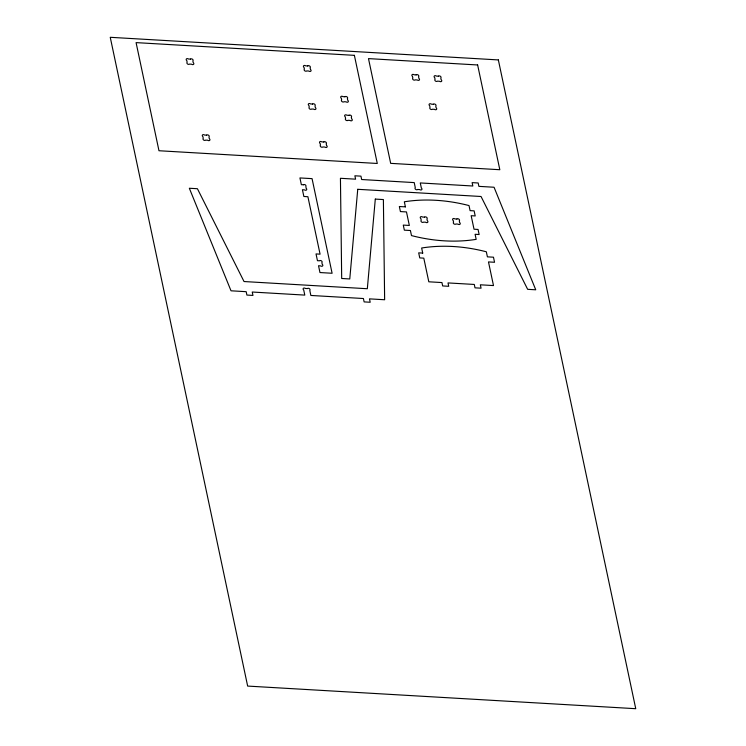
<?xml version="1.0" encoding="UTF-8"?>
<svg xmlns="http://www.w3.org/2000/svg" width="746" height="746" viewBox="0 0 746 746"><rect width="100%" height="100%" fill="white"/><g stroke="black" fill="none" stroke-linecap="round" stroke-linejoin="round"><path stroke-width="1.12" d="M357.744 189.307L349.771 278.957L341.687 278.482L340.437 178.294L355.59 179.171L354.882 175.795L360.943 176.149L361.661 179.525L414.216 182.593L415.289 187.656A1.52 1.11 25.7 0 0 415.643 189.353A1.52 1.11 25.7 0 0 417.667 189.465L419.69 189.587A1.52 1.11 25.7 0 0 421.704 189.698A1.52 1.11 25.7 0 0 421.35 188.011L420.278 182.947L472.833 186.006L472.115 182.63L478.177 182.984L478.895 186.36L494.057 187.246L535.74 289.793L527.655 289.327L481.039 196.496L357.744 189.307M375.303 199.089L367.33 288.73L244.035 281.54L197.42 188.719L189.335 188.253L231.018 290.8L246.18 291.686L246.898 295.062L252.959 295.416L252.241 292.031L304.797 295.099L303.725 290.026A1.52 1.11 25.7 0 1 303.37 288.338A1.52 1.11 25.7 0 1 305.384 288.46L307.408 288.581A1.52 1.11 25.7 0 1 309.431 288.693A1.52 1.11 25.7 0 1 309.786 290.38L310.858 295.453L363.414 298.521L364.132 301.897L370.193 302.251L369.484 298.866L384.638 299.752L383.388 199.564L375.303 199.089M303.426 184.775L301.365 184.691L299.929 177.94L312.061 178.639L332.101 273.26L319.969 272.551L318.533 265.753L320.556 265.874A1.52 1.11 25.7 0 0 322.57 265.986A1.52 1.11 25.7 0 0 322.216 264.298L321.862 262.611A1.52 1.11 25.7 0 0 321.498 260.923A1.52 1.11 25.7 0 0 319.484 260.802L317.46 260.69L316.024 253.929L320.071 254.162L307.902 196.72L303.864 196.487L302.428 189.726L304.452 189.848A1.52 1.11 25.7 0 0 306.475 189.96A1.52 1.11 25.7 0 0 306.112 188.272L305.888 186.351A1.483 1.082 25.7 0 0 303.426 184.775M498.347 59.922L110.249 37.3L247.653 686.078L635.751 708.7L498.347 59.922M354.378 55.344L136.08 42.615L158.973 150.739L377.28 163.467L354.378 55.344M477.636 64.967L368.487 58.608L390.671 163.355L499.82 169.724L477.636 64.967M190.482 59.13L188.458 59.018A1.52 1.11 25.7 0 0 186.444 58.897A1.52 1.11 25.7 0 0 186.798 60.585L187.153 62.282A1.52 1.11 25.7 0 0 187.516 63.969A1.52 1.11 25.7 0 0 189.531 64.081L191.554 64.203A1.52 1.11 25.7 0 0 193.578 64.324A1.52 1.11 25.7 0 0 193.223 62.627L192.86 60.939A1.52 1.11 25.7 0 0 192.505 59.251A1.52 1.11 25.7 0 0 190.482 59.13M307.725 65.965L305.701 65.853A1.52 1.11 25.7 0 0 303.678 65.732A1.52 1.11 25.7 0 0 304.032 67.42L304.396 69.117A1.52 1.11 25.7 0 0 304.75 70.805A1.52 1.11 25.7 0 0 306.774 70.917L308.797 71.038A1.52 1.11 25.7 0 0 310.812 71.159A1.52 1.11 25.7 0 0 310.457 69.462L310.103 67.774A1.52 1.11 25.7 0 0 309.739 66.086A1.52 1.11 25.7 0 0 307.725 65.965M416.165 74.898L414.142 74.787A1.52 1.11 25.7 0 0 412.128 74.665A1.52 1.11 25.7 0 0 412.482 76.353L412.836 78.041A1.52 1.11 25.7 0 0 413.2 79.729A1.52 1.11 25.7 0 0 415.224 79.85L417.238 79.971A1.52 1.11 25.7 0 0 419.261 80.083A1.52 1.11 25.7 0 0 418.907 78.395L418.543 76.707A1.52 1.11 25.7 0 0 418.189 75.02A1.52 1.11 25.7 0 0 416.165 74.898M438.406 76.195L436.382 76.083A1.52 1.11 25.7 0 0 434.358 75.961A1.52 1.11 25.7 0 0 434.713 77.649L435.077 79.337A1.52 1.11 25.7 0 0 435.431 81.025A1.52 1.11 25.7 0 0 437.454 81.146L439.478 81.267A1.52 1.11 25.7 0 0 441.501 81.379A1.52 1.11 25.7 0 0 441.138 79.691L440.783 78.004A1.52 1.11 25.7 0 0 440.42 76.316A1.52 1.11 25.7 0 0 438.406 76.195M344.988 96.766L342.974 96.654A1.52 1.11 25.7 0 0 340.95 96.532A1.52 1.11 25.7 0 0 341.304 98.22L341.668 99.908A1.52 1.11 25.7 0 0 342.022 101.605A1.52 1.11 25.7 0 0 344.046 101.717L346.069 101.838A1.52 1.11 25.7 0 0 348.084 101.96A1.52 1.11 25.7 0 0 347.729 100.262L347.375 98.575A1.52 1.11 25.7 0 0 347.011 96.887A1.52 1.11 25.7 0 0 344.988 96.766M433.37 104.272L431.347 104.151A1.52 1.11 25.7 0 0 429.323 104.03A1.52 1.11 25.7 0 0 429.687 105.727L430.041 107.415A1.52 1.11 25.7 0 0 430.395 109.103A1.52 1.11 25.7 0 0 432.419 109.224L434.442 109.336A1.52 1.11 25.7 0 0 436.466 109.457A1.52 1.11 25.7 0 0 436.102 107.769L435.748 106.081A1.52 1.11 25.7 0 0 435.394 104.384A1.52 1.11 25.7 0 0 433.37 104.272M312.593 104.058L310.578 103.936A1.52 1.11 25.7 0 0 308.555 103.825A1.52 1.11 25.7 0 0 308.909 105.512L309.273 107.2A1.52 1.11 25.7 0 0 309.627 108.888A1.52 1.11 25.7 0 0 311.651 109.009L313.674 109.13A1.52 1.11 25.7 0 0 315.689 109.242A1.52 1.11 25.7 0 0 315.334 107.555L314.98 105.867A1.52 1.11 25.7 0 0 314.616 104.179A1.52 1.11 25.7 0 0 312.593 104.058M348.932 115.35L346.909 115.238A1.52 1.11 25.7 0 0 344.885 115.117A1.52 1.11 25.7 0 0 345.239 116.805L345.603 118.493A1.52 1.11 25.7 0 0 345.957 120.19A1.52 1.11 25.7 0 0 347.981 120.302L350.005 120.423A1.52 1.11 25.7 0 0 352.019 120.544A1.52 1.11 25.7 0 0 351.664 118.847L351.31 117.159A1.52 1.11 25.7 0 0 350.946 115.471A1.52 1.11 25.7 0 0 348.932 115.35M206.586 135.166L204.563 135.045A1.52 1.11 25.7 0 0 202.539 134.923A1.52 1.11 25.7 0 0 202.903 136.621L203.257 138.308A1.52 1.11 25.7 0 0 203.611 139.996A1.52 1.11 25.7 0 0 205.635 140.117L207.658 140.229A1.52 1.11 25.7 0 0 209.682 140.351A1.52 1.11 25.7 0 0 209.318 138.663L208.964 136.966A1.52 1.11 25.7 0 0 208.61 135.278A1.52 1.11 25.7 0 0 206.586 135.166M323.82 142.001L321.796 141.88A1.52 1.11 25.7 0 0 319.782 141.759A1.52 1.11 25.7 0 0 320.137 143.456L320.491 145.144A1.52 1.11 25.7 0 0 320.855 146.831A1.52 1.11 25.7 0 0 322.878 146.953L324.892 147.065A1.52 1.11 25.7 0 0 326.916 147.186A1.52 1.11 25.7 0 0 326.561 145.498L326.198 143.801A1.52 1.11 25.7 0 0 325.843 142.113A1.52 1.11 25.7 0 0 323.82 142.001M405.404 206.866L399.343 206.511L400.415 211.575L406.477 211.929L409.34 225.451L403.278 225.096L404.351 230.16L410.412 230.514L411.484 235.587A139.707 102.006 25.7 0 0 476.172 239.354L475.099 234.291L479.137 234.524L478.065 229.451L474.027 229.218L471.164 215.706L475.202 215.939L474.13 210.866L470.092 210.633L469.02 205.57A139.707 102.006 25.7 0 0 404.332 201.793L405.404 206.866M424.558 217.161L422.534 217.039A1.52 1.11 25.7 0 0 420.511 216.918A1.52 1.11 25.7 0 0 420.875 218.615L421.229 220.303A1.52 1.11 25.7 0 0 421.583 221.991A1.52 1.11 25.7 0 0 423.607 222.112L425.63 222.224A1.52 1.11 25.7 0 0 427.654 222.345A1.52 1.11 25.7 0 0 427.29 220.657L426.936 218.96A1.52 1.11 25.7 0 0 426.572 217.273A1.52 1.11 25.7 0 0 424.558 217.161M456.897 219.044L454.874 218.923A1.52 1.11 25.7 0 0 452.85 218.811A1.52 1.11 25.7 0 0 453.214 220.499L453.568 222.187A1.52 1.11 25.7 0 0 453.932 223.875A1.52 1.11 25.7 0 0 455.946 223.996L457.969 224.108A1.52 1.11 25.7 0 0 459.993 224.229A1.52 1.11 25.7 0 0 459.629 222.541L459.275 220.853A1.52 1.11 25.7 0 0 458.921 219.156A1.52 1.11 25.7 0 0 456.897 219.044M422.721 253.08L418.683 252.847L419.756 257.911L423.793 258.144L428.81 281.801L441.949 282.566L442.658 285.942L448.728 286.296L448.01 282.921L474.288 284.45L475.006 287.835L481.067 288.18L480.349 284.804L493.488 285.569L488.481 261.921L494.542 262.275L493.47 257.202L487.408 256.848L486.336 251.784A139.707 102.006 25.7 0 0 421.649 248.008L422.721 253.08"/></g></svg>
